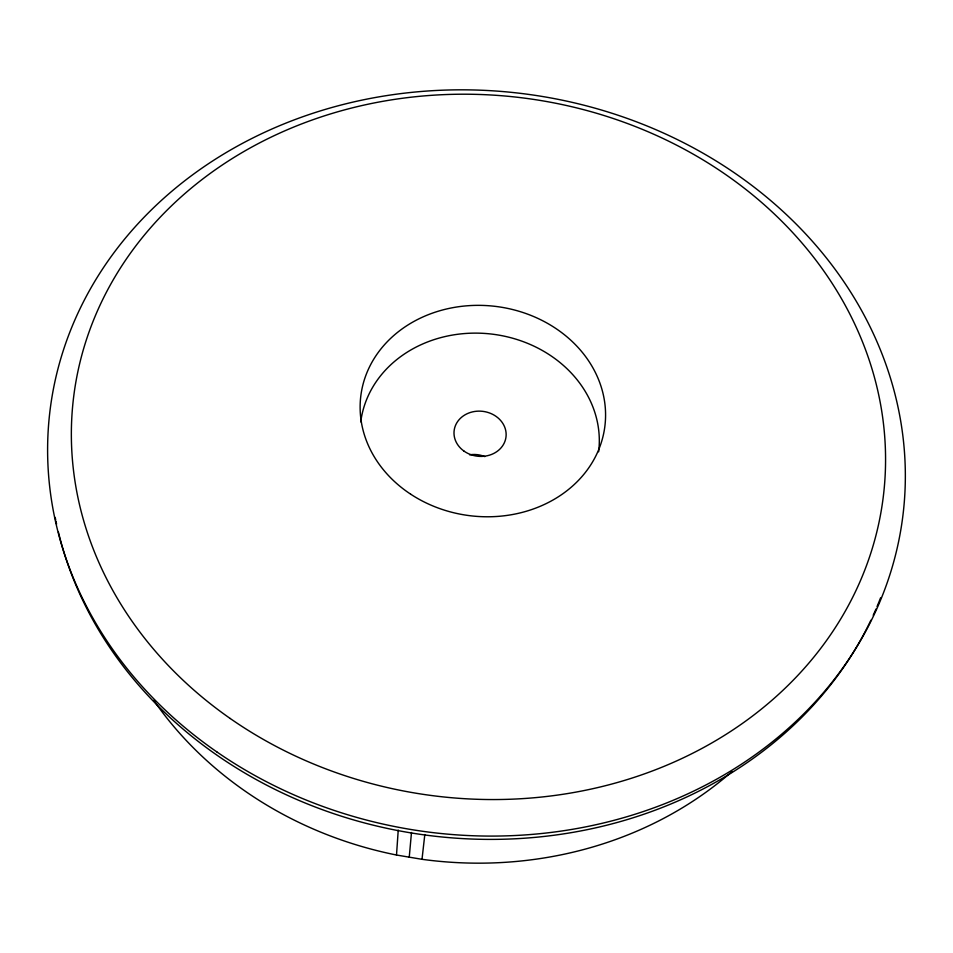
<?xml version="1.0" encoding="UTF-8"?>
<svg xmlns="http://www.w3.org/2000/svg" width="953" height="953" viewBox="0 0 953 953"><rect width="100%" height="100%" fill="white"/><g stroke="black" fill="none" stroke-linecap="round" stroke-linejoin="round"><path stroke-width="1.43" d="M732.047 771.513A371.587 329.714 7 0 1 422.012 859.308L396.508 855.02L398.235 830.075M409.23 857.366L411.482 832.505M422.012 859.308L424.812 834.542M880.596 597.793A427.599 370.991 7 0 1 877.046 606.549M875.974 609.038A427.599 370.991 7 0 1 873.21 615.245M870.911 620.189A427.599 370.991 7 0 1 437.665 836.531A427.599 370.991 7 0 1 58.407 532.119M56.572 524.102A427.599 370.991 7 0 1 56.001 521.434M55.727 520.088A427.599 370.991 7 0 1 55.191 517.419M396.508 855.02A371.587 329.714 7 0 1 153.767 700.384M469.579 454.819A25.028 21.931 7 0 1 484.839 456.594M360.746 421.869A119.875 103.663 7 0 1 492.713 334.205A119.875 103.663 7 0 1 598.627 451.805M216.831 751.893A429.672 372.218 7 0 0 901.907 522.971A429.672 372.218 7 0 0 310.69 114.015A429.672 372.218 7 0 0 216.831 751.893M230.185 718.479A407.884 351.776 7 0 0 882.013 505.912A407.884 351.776 7 0 0 323.162 116.254A407.884 351.776 7 0 0 230.185 718.479M410.636 494.154A122.961 105.426 7 0 0 604.893 426.122A122.961 105.426 7 0 0 433.031 312.918A122.961 105.426 7 0 0 410.636 494.154M463.92 451.043A26.124 22.586 7 0 0 505.876 437.808A26.124 22.586 7 0 0 470.401 412.458A26.124 22.586 7 0 0 463.92 451.043"/></g></svg>
